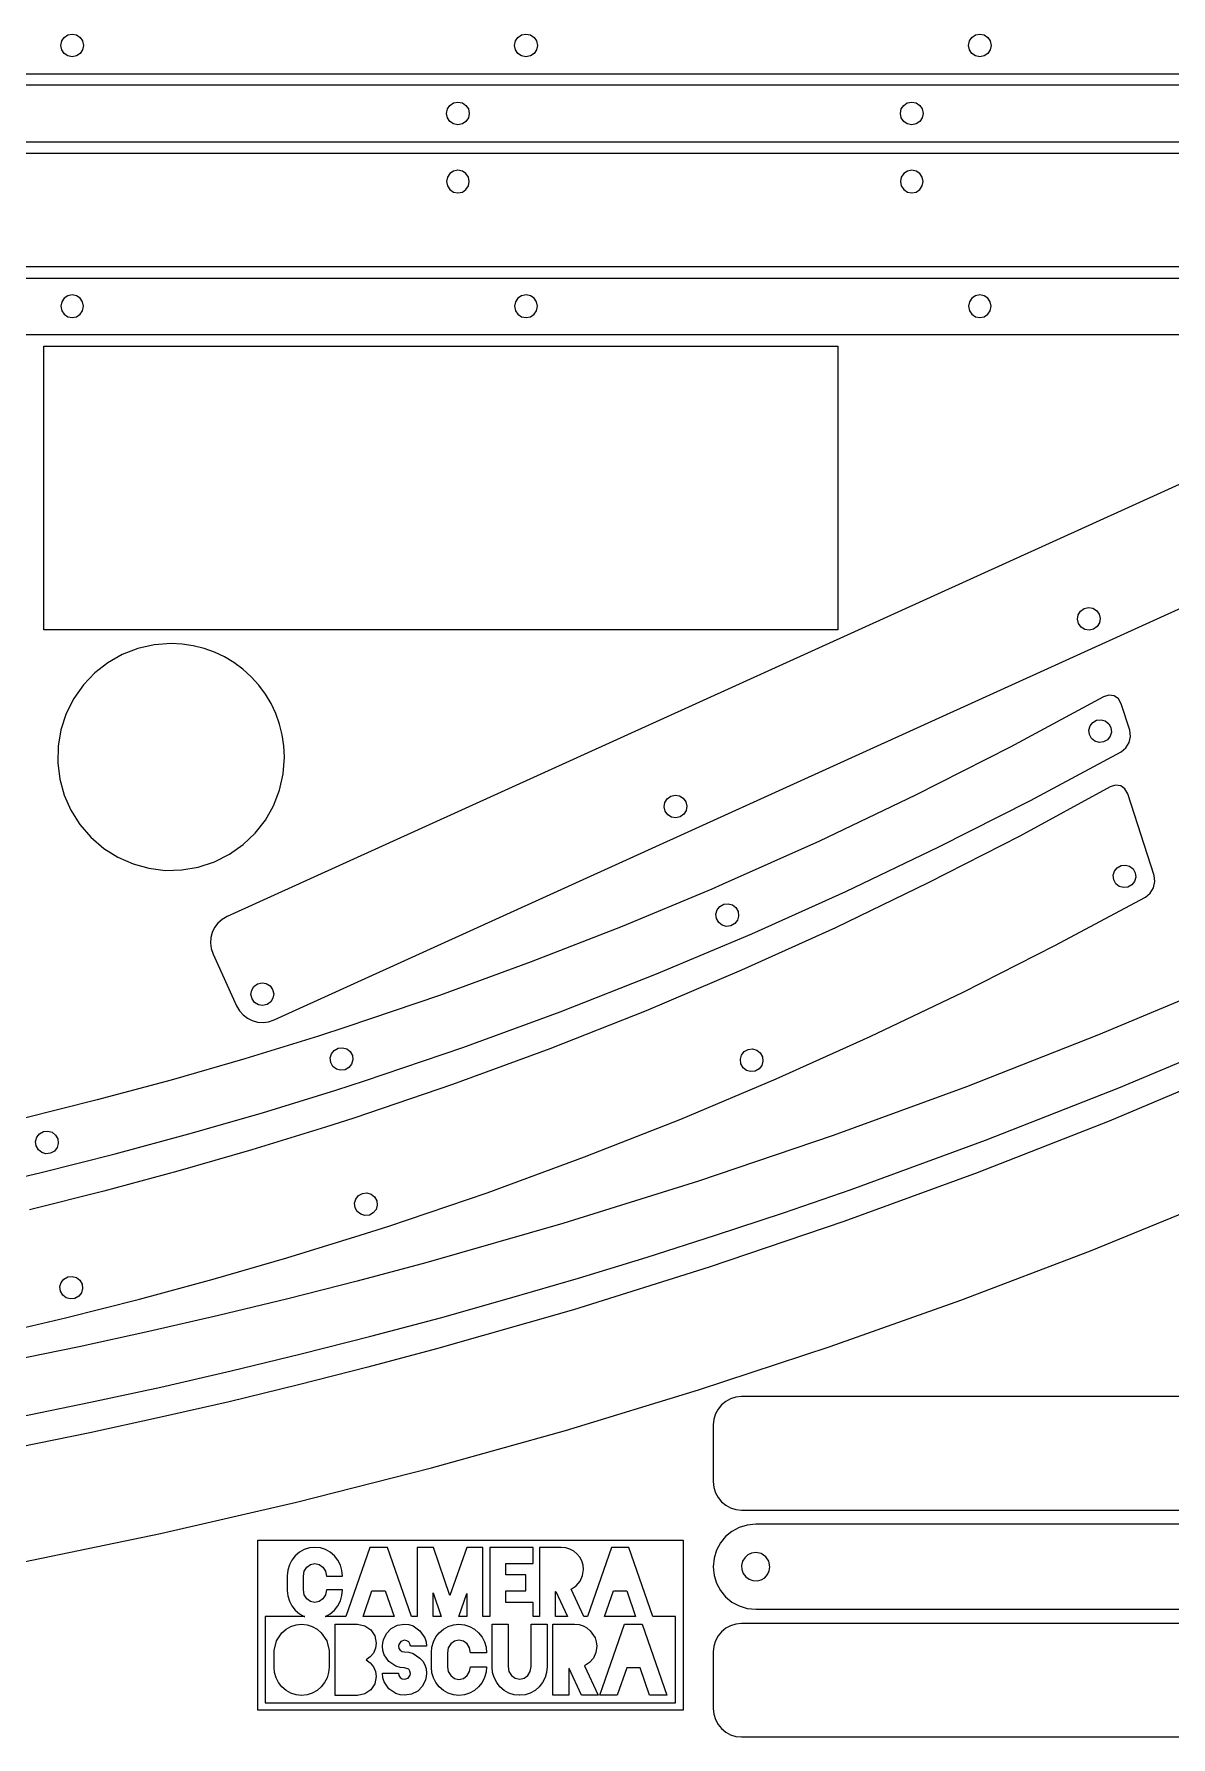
# Model space of a CAD drawing. Extents: x -146 to 800, y 150 to 800.
# Drawn here: x 344.3 to 544.7, y 156.9 to 457 of the extents above; entities that cross this region are included whole.
import ezdxf

# ---------------------------------------------------------------- set-up
doc = ezdxf.new("R2010")
doc.units = 0

msp = doc.modelspace()

# ---------------------------------------------------------------- linework, layer by layer
for p, q in [((349.212109, 455.778672), (349.640625, 456.414375)), ((349.640625, 456.414375), (350.276328, 456.842891)), ((350.276328, 456.842891), (351.055, 457)), ((351.055, 457), (351.83325, 456.842891)), ((351.83325, 456.842891), (352.469, 456.414375)), ((352.469, 456.414375), (352.89775, 455.778672)), ((429.212109, 455.778672), (429.640625, 456.414375)), ((429.640625, 456.414375), (430.276328, 456.842891)), ((430.276328, 456.842891), (431.055, 457)), ((431.055, 457), (431.833813, 456.842891)), ((431.833813, 456.842891), (432.46975, 456.414375)), ((432.46975, 456.414375), (432.898312, 455.778672)), ((509.212109, 455.778672), (509.640625, 456.414375)), ((509.640625, 456.414375), (510.276328, 456.842891)), ((510.276328, 456.842891), (511.055, 457)), ((511.055, 457), (511.83325, 456.842891)), ((511.83325, 456.842891), (512.469, 456.414375)), ((512.469, 456.414375), (512.89775, 455.778672)), ((349.055, 455), (349.212109, 455.778672)), ((349.212109, 454.22175), (349.055, 455)), ((349.640625, 453.586), (349.212109, 454.22175)), ((350.276328, 453.15725), (349.640625, 453.586)), ((352.469, 453.585625), (351.83325, 453.157109)), ((352.89775, 454.221328), (352.469, 453.585625)), ((352.89775, 455.778672), (353.055, 455)), ((353.055, 455), (352.89775, 454.221328)), ((429.055, 455), (429.212109, 455.778672)), ((429.21225, 454.22175), (429.055, 455)), ((429.641, 453.586), (429.21225, 454.22175)), ((430.27675, 453.15725), (429.641, 453.586)), ((432.469, 453.585625), (431.83325, 453.157109)), ((432.89775, 454.221328), (432.469, 453.585625)), ((433.055, 455), (432.89775, 454.221328)), ((432.898312, 455.778672), (433.055, 455)), ((509.055, 455), (509.212109, 455.778672)), ((509.212109, 454.22175), (509.055, 455)), ((509.640625, 453.586), (509.212109, 454.22175)), ((510.276328, 453.15725), (509.640625, 453.586)), ((512.469, 453.585625), (511.83325, 453.157109)), ((512.89775, 454.221328), (512.469, 453.585625)), ((512.89775, 455.778672), (513.055, 455)), ((513.055, 455), (512.89775, 454.221328)), ((351.055, 453), (350.276328, 453.15725)), ((351.83325, 453.157109), (351.055, 453)), ((431.055, 453), (430.27675, 453.15725)), ((431.83325, 453.157109), (431.055, 453)), ((511.055, 453), (510.276328, 453.15725)), ((511.83325, 453.157109), (511.055, 453)), ((579.055, 448), (-135.944, 448)), ((-128.944, 450), (591.055, 450)), ((417.213094, 443.796672), (417.6415, 444.432375)), ((417.6415, 444.432375), (418.276906, 444.860891)), ((418.276906, 444.860891), (419.055, 445.018)), ((419.055, 445.018), (419.833828, 444.860891)), ((419.833828, 444.860891), (420.469875, 444.432375)), ((420.469875, 444.432375), (420.898734, 443.796672)), ((497.212953, 443.796672), (497.641125, 444.432375)), ((497.641125, 444.432375), (498.276484, 444.860891)), ((498.276484, 444.860891), (499.055, 445.018)), ((499.055, 445.018), (499.833813, 444.860891)), ((499.833813, 444.860891), (500.46975, 444.432375)), ((500.46975, 444.432375), (500.898312, 443.796672)), ((417.056, 443.018), (417.213094, 443.796672)), ((417.213094, 442.23975), (417.056, 443.018)), ((417.6415, 441.604), (417.213094, 442.23975)), ((418.276906, 441.17525), (417.6415, 441.604)), ((420.469875, 441.604), (419.833828, 441.17525)), ((420.898734, 442.23975), (420.469875, 441.604)), ((420.898734, 443.796672), (421.056, 443.018)), ((421.056, 443.018), (420.898734, 442.23975)), ((497.056, 443.018), (497.212953, 443.796672)), ((497.213094, 442.23975), (497.056, 443.018)), ((497.6415, 441.604), (497.213094, 442.23975)), ((498.276906, 441.17525), (497.6415, 441.604)), ((500.469375, 441.604), (499.833672, 441.17525)), ((500.897891, 442.23975), (500.469375, 441.604)), ((501.055, 443.018), (500.897891, 442.23975)), ((500.898312, 443.796672), (501.055, 443.018)), ((419.055, 441.018), (418.276906, 441.17525)), ((419.833828, 441.17525), (419.055, 441.018)), ((499.055, 441.018), (498.276906, 441.17525)), ((499.833672, 441.17525), (499.055, 441.018)), ((-140.944, 438), (579.055, 438)), ((-140.943, 435.998), (579.056, 435.998)), ((417.642625, 432.412), (417.214109, 431.77625)), ((418.278328, 432.84075), (417.642625, 432.412)), ((419.057, 432.998), (418.278328, 432.84075)), ((419.83525, 432.840891), (419.057, 432.998)), ((420.471, 432.412375), (419.83525, 432.840891)), ((420.89975, 431.776672), (420.471, 432.412375)), ((497.6425, 432.412), (497.214094, 431.77625)), ((498.277906, 432.84075), (497.6425, 432.412)), ((499.056, 432.998), (498.277906, 432.84075)), ((499.834828, 432.840891), (499.056, 432.998)), ((500.470875, 432.412375), (499.834828, 432.840891)), ((500.899734, 431.776672), (500.470875, 432.412375)), ((417.214109, 431.77625), (417.057, 430.998)), ((417.057, 430.998), (417.214109, 430.219328)), ((417.214109, 430.219328), (417.642625, 429.583625)), ((417.642625, 429.583625), (418.278328, 429.155109)), ((419.83525, 429.155109), (420.471, 429.583625)), ((420.471, 429.583625), (420.89975, 430.219328)), ((421.057, 430.998), (420.89975, 431.776672)), ((420.89975, 430.219328), (421.057, 430.998)), ((497.214094, 431.77625), (497.057, 430.998)), ((497.057, 430.998), (497.214094, 430.219328)), ((497.214094, 430.219328), (497.6425, 429.583625)), ((497.6425, 429.583625), (498.277906, 429.155109)), ((499.834828, 429.155109), (500.470875, 429.583625)), ((500.470875, 429.583625), (500.899734, 430.219328)), ((501.057, 430.998), (500.899734, 431.776672)), ((500.899734, 430.219328), (501.057, 430.998)), ((418.278328, 429.155109), (419.057, 428.998)), ((419.057, 428.998), (419.83525, 429.155109)), ((498.277906, 429.155109), (499.056, 428.998)), ((499.056, 428.998), (499.834828, 429.155109)), ((579.056, 415.998), (-140.943, 415.998)), ((271.056, 413.998), (586.056, 413.998)), ((349.214109, 409.794672), (349.057, 409.016)), ((349.057, 409.016), (349.214109, 408.237328)), ((349.642625, 410.430375), (349.214109, 409.794672)), ((349.214109, 408.237328), (349.642625, 407.601625)), ((350.278328, 410.858891), (349.642625, 410.430375)), ((351.057, 411.016), (350.278328, 410.858891)), ((351.835672, 410.858328), (351.057, 411.016)), ((352.471375, 410.429625), (351.835672, 410.858328)), ((352.471, 407.602), (352.89975, 408.23775)), ((352.899891, 409.794109), (352.471375, 410.429625)), ((352.89975, 408.23775), (353.057, 409.016)), ((353.057, 409.016), (352.899891, 409.794109)), ((429.214109, 409.794672), (429.057, 409.016)), ((429.057, 409.016), (429.21425, 408.237328)), ((429.642625, 410.430375), (429.214109, 409.794672)), ((429.21425, 408.237328), (429.643, 407.601625)), ((430.278328, 410.858891), (429.642625, 410.430375)), ((431.057, 411.016), (430.278328, 410.858891)), ((431.835516, 410.858328), (431.057, 411.016)), ((432.470875, 410.429625), (431.835516, 410.858328)), ((432.4705, 407.602), (432.898906, 408.23775)), ((432.899047, 409.794109), (432.470875, 410.429625)), ((432.898906, 408.23775), (433.056, 409.016)), ((433.056, 409.016), (432.899047, 409.794109)), ((509.213687, 409.794672), (509.057, 409.016)), ((509.057, 409.016), (509.214109, 408.237328)), ((509.64225, 410.430375), (509.213687, 409.794672)), ((509.214109, 408.237328), (509.642625, 407.601625)), ((510.278188, 410.858891), (509.64225, 410.430375)), ((511.057, 411.016), (510.278188, 410.858891)), ((511.83525, 410.858328), (511.057, 411.016)), ((512.471, 410.429625), (511.83525, 410.858328)), ((512.470625, 407.602), (512.899328, 408.23775)), ((512.89975, 409.794109), (512.471, 410.429625)), ((512.899328, 408.23775), (513.057, 409.016)), ((513.057, 409.016), (512.89975, 409.794109)), ((349.642625, 407.601625), (350.278328, 407.173109)), ((350.278328, 407.173109), (351.057, 407.016)), ((351.057, 407.016), (351.83525, 407.17325)), ((351.83525, 407.17325), (352.471, 407.602)), ((429.643, 407.601625), (430.27875, 407.173109)), ((430.27875, 407.173109), (431.057, 407.016)), ((431.057, 407.016), (431.835094, 407.17325)), ((431.835094, 407.17325), (432.4705, 407.602)), ((509.642625, 407.601625), (510.278328, 407.173109)), ((510.278328, 407.173109), (511.057, 407.016)), ((511.057, 407.016), (511.835109, 407.17325)), ((511.835109, 407.17325), (512.470625, 407.602)), ((591.056, 403.998), (271.056, 403.998)), ((346.055, 401.998), (486.055, 401.998)), ((346.055, 351.998), (346.055, 401.998)), ((346.055, 401.998), (346.055, 401.998)), ((596.906, 400.659), (378.368, 301.456)), ((486.055, 401.998), (486.055, 351.998)), ((386.635, 283.245), (605.173, 382.447)), ((528.268609, 353.863875), (528.396125, 354.61975)), ((528.396125, 354.61975), (528.797578, 355.2725)), ((528.797578, 355.2725), (529.441, 355.737)), ((529.441, 355.737), (530.215031, 355.915953)), ((530.215031, 355.915953), (530.97125, 355.788625)), ((530.97125, 355.788625), (531.624344, 355.386984)), ((531.624344, 355.386984), (532.089, 354.743)), ((532.089, 354.743), (532.267375, 353.969109)), ((486.055, 351.998), (346.055, 351.998)), ((528.447, 353.09), (528.268609, 353.863875)), ((528.911641, 352.446), (528.447, 353.09)), ((529.564625, 352.04425), (528.911641, 352.446)), ((530.320547, 351.916625), (529.564625, 352.04425)), ((531.094, 352.095), (530.320547, 351.916625)), ((531.738, 352.560078), (531.094, 352.095)), ((532.13975, 353.213125), (531.738, 352.560078)), ((532.267375, 353.969109), (532.13975, 353.213125)), ((362.615656, 348.693969), (359.89509, 347.636332)), ((365.490582, 349.348059), (362.615656, 348.693969)), ((368.48, 349.572), (365.490582, 349.348059)), ((370.456973, 349.474141), (368.48, 349.572)), ((372.400406, 349.184188), (370.456973, 349.474141)), ((374.297199, 348.707578), (372.400406, 349.184188)), ((376.13425, 348.04975), (374.297199, 348.707578)), ((357.36875, 346.20175), (355.076504, 344.416824)), ((359.89509, 347.636332), (357.36875, 346.20175)), ((377.898457, 347.216141), (376.13425, 348.04975)), ((379.576719, 346.212188), (377.898457, 347.216141)), ((381.155934, 345.043328), (379.576719, 346.212188)), ((353.058219, 342.308156), (351.353762, 339.902348)), ((355.076504, 344.416824), (353.058219, 342.308156)), ((382.623, 343.715), (381.155934, 345.043328)), ((383.951328, 342.247936), (382.623, 343.715)), ((385.120188, 340.668734), (383.951328, 342.247936)), ((351.353762, 339.902348), (350.003, 337.226)), ((386.124141, 338.99051), (385.120188, 340.668734)), ((532.849, 340.183), (516.389453, 331.310109)), ((533.812547, 340.485953), (532.849, 340.183)), ((534.720875, 340.355875), (533.812547, 340.485953)), ((535.473766, 339.831859), (534.720875, 340.355875)), ((535.971, 338.953), (535.473766, 339.831859)), ((350.003, 337.226), (349.06577, 334.378494)), ((386.95775, 337.226375), (386.124141, 338.99051)), ((387.615578, 335.389443), (386.95775, 337.226375)), ((537.475, 334.28), (535.971, 338.953)), ((349.06577, 334.378494), (348.569844, 331.472078)), ((388.092188, 333.492828), (387.615578, 335.389443)), ((388.382141, 331.549643), (388.092188, 333.492828)), ((530.27375, 334.318984), (530.48675, 335.055375)), ((530.363, 333.53), (530.27375, 334.318984)), ((530.750922, 332.836781), (530.363, 333.53)), ((530.48675, 335.055375), (530.960375, 335.658078)), ((530.960375, 335.658078), (531.653, 336.046)), ((531.653, 336.046), (532.442422, 336.135234)), ((532.442422, 336.135234), (533.178875, 335.922125)), ((533.178875, 335.922125), (533.781641, 335.448203)), ((534.04575, 333.2295), (533.572063, 332.6265)), ((533.781641, 335.448203), (534.17, 334.755)), ((534.258812, 333.966), (534.04575, 333.2295)), ((534.17, 334.755), (534.258812, 333.966)), ((537.370625, 332.122625), (537.608859, 333.198547)), ((537.608859, 333.198547), (537.475, 334.28)), ((348.569844, 331.472078), (348.505871, 328.553779)), ((388.48, 329.573), (388.382141, 331.549643)), ((516.389453, 331.310109), (499.694875, 322.833125)), ((520.014664, 321.914963), (535.971, 330.479)), ((531.353625, 332.36275), (530.750922, 332.836781)), ((532.090016, 332.149344), (531.353625, 332.36275)), ((532.879, 332.238), (532.090016, 332.149344)), ((533.572063, 332.6265), (532.879, 332.238)), ((535.971, 330.479), (536.808578, 331.175141)), ((536.808578, 331.175141), (537.370625, 332.122625)), ((348.505871, 328.553779), (348.8645, 325.670625)), ((388.256059, 326.583293), (388.48, 329.573)), ((348.8645, 325.670625), (349.636379, 322.869643)), ((387.601969, 323.708219), (388.256059, 326.583293)), ((534.016, 324.296), (518.096971, 315.651211)), ((534.978078, 324.601156), (534.016, 324.296)), ((535.885125, 324.473), (534.978078, 324.601156)), ((536.637109, 323.950344), (535.885125, 324.473)), ((349.636379, 322.869643), (350.812156, 320.197859)), ((386.544332, 320.987598), (387.601969, 323.708219)), ((455.422188, 320.795891), (455.54975, 321.551875)), ((455.54975, 321.551875), (455.951437, 322.204922)), ((455.951437, 322.204922), (456.595, 322.67)), ((456.595, 322.67), (457.369031, 322.848953)), ((457.369031, 322.848953), (458.12525, 322.721625)), ((458.12525, 322.721625), (458.778344, 322.319984)), ((458.778344, 322.319984), (459.243, 321.676)), ((459.243, 321.676), (459.421797, 320.901969)), ((499.694875, 322.833125), (482.772859, 314.755328)), ((503.843125, 313.714078), (520.014664, 321.914963)), ((537.134, 323.072), (536.637109, 323.950344)), ((541.765, 308.687), (537.134, 323.072)), ((350.812156, 320.197859), (352.38248, 317.702303)), ((383.324824, 316.168996), (385.10975, 318.46125)), ((385.10975, 318.46125), (386.544332, 320.987598)), ((455.601, 320.022), (455.422188, 320.795891)), ((456.065641, 319.378578), (455.601, 320.022)), ((456.718625, 318.977125), (456.065641, 319.378578)), ((457.474547, 318.849609), (456.718625, 318.977125)), ((458.248, 319.028), (457.474547, 318.849609)), ((458.892141, 319.492656), (458.248, 319.028)), ((459.294125, 320.14575), (458.892141, 319.492656)), ((459.421797, 320.901969), (459.294125, 320.14575)), ((352.38248, 317.702303), (354.338, 315.43)), ((354.338, 315.43), (356.610303, 313.47448)), ((381.216156, 314.150656), (383.324824, 316.168996)), ((518.096971, 315.651211), (501.955766, 307.378562)), ((356.610303, 313.47448), (359.105859, 311.904156)), ((376.134, 311.095), (378.810348, 312.446051)), ((378.810348, 312.446051), (381.216156, 314.150656)), ((482.772859, 314.755328), (465.631, 307.08)), ((487.461211, 305.882686), (503.843125, 313.714078)), ((359.105859, 311.904156), (361.777643, 310.728379)), ((361.777643, 310.728379), (364.578625, 309.9565)), ((364.578625, 309.9565), (367.461779, 309.597871)), ((367.461779, 309.597871), (370.380078, 309.661844)), ((370.380078, 309.661844), (373.286494, 310.15777)), ((373.286494, 310.15777), (376.134, 311.095)), ((534.56475, 308.722984), (534.77775, 309.459375)), ((534.77775, 309.459375), (535.251375, 310.062078)), ((535.251375, 310.062078), (535.944, 310.45)), ((535.944, 310.45), (536.733422, 310.53925)), ((536.733422, 310.53925), (537.469875, 310.32625)), ((537.469875, 310.32625), (538.072641, 309.852625)), ((538.072641, 309.852625), (538.461, 309.16)), ((538.461, 309.16), (538.550234, 308.370437)), ((463.802, 306.307), (447.983297, 299.706375)), ((465.631, 307.08), (463.802, 306.307)), ((501.955766, 307.378562), (485.597459, 299.484758)), ((534.654, 307.934), (534.56475, 308.722984)), ((535.041922, 307.240797), (534.654, 307.934)), ((535.644625, 306.766875), (535.041922, 307.240797)), ((536.381016, 306.553766), (535.644625, 306.766875)), ((537.17, 306.643), (536.381016, 306.553766)), ((537.863203, 307.030937), (537.17, 306.643)), ((538.337125, 307.63375), (537.863203, 307.030937)), ((538.550234, 308.370437), (538.337125, 307.63375)), ((541.099, 305.582141), (541.661, 306.529625)), ((541.661, 306.529625), (541.899, 307.605547)), ((541.899, 307.605547), (541.765, 308.687)), ((464.76075, 302.631375), (465.234375, 303.234078)), ((465.234375, 303.234078), (465.927, 303.622)), ((465.927, 303.622), (466.716422, 303.71125)), ((466.716422, 303.71125), (467.452875, 303.49825)), ((467.452875, 303.49825), (468.055641, 303.024625)), ((470.87375, 298.427125), (487.461211, 305.882686)), ((524.30475, 296.321836), (540.261, 304.886)), ((540.261, 304.886), (541.099, 305.582141)), ((376.754578, 300.293391), (376.171209, 299.523514)), ((377.490127, 300.946291), (376.754578, 300.293391)), ((378.368, 301.456), (377.490127, 300.946291)), ((464.54775, 301.894984), (464.76075, 302.631375)), ((464.637, 301.106), (464.54775, 301.894984)), ((465.024922, 300.412797), (464.637, 301.106)), ((465.627625, 299.938875), (465.024922, 300.412797)), ((467.846203, 300.202938), (467.153, 299.815)), ((468.320125, 300.80575), (467.846203, 300.202938)), ((468.055641, 303.024625), (468.444, 302.332)), ((468.533234, 301.542438), (468.320125, 300.80575)), ((468.444, 302.332), (468.533234, 301.542438)), ((375.500432, 297.737689), (375.432734, 296.774172)), ((375.749875, 298.662875), (375.500432, 297.737689)), ((376.171209, 299.523514), (375.749875, 298.662875)), ((447.983297, 299.706375), (431.993125, 293.4485)), ((454.08557, 291.353736), (470.87375, 298.427125)), ((466.364016, 299.725766), (465.627625, 299.938875)), ((467.153, 299.815), (466.364016, 299.725766)), ((485.597459, 299.484758), (469.027125, 291.9765)), ((375.432734, 296.774172), (375.556639, 295.798537)), ((375.556639, 295.798537), (375.882, 294.837)), ((375.882, 294.837), (380.015, 285.731)), ((508.133438, 288.120625), (524.30475, 296.321836)), ((431.993125, 293.4485), (415.832141, 287.545375)), ((437.1015, 284.668859), (454.08557, 291.353736)), ((469.027125, 291.9765), (452.249838, 284.860492)), ((382.576188, 287.728875), (382.70375, 288.48475)), ((382.70375, 288.48475), (383.105438, 289.1375)), ((383.105438, 289.1375), (383.749, 289.602)), ((383.749, 289.602), (384.523031, 289.780953)), ((384.523031, 289.780953), (385.27925, 289.653625)), ((385.27925, 289.653625), (385.932344, 289.251984)), ((385.932344, 289.251984), (386.397, 288.608)), ((386.397, 288.608), (386.575797, 287.834109)), ((554.980859, 290.259125), (531.957923, 280.5786)), ((380.015, 285.731), (380.524752, 284.853127)), ((382.755, 286.955), (382.576188, 287.728875)), ((383.220063, 286.311), (382.755, 286.955)), ((383.873, 285.90925), (383.220063, 286.311)), ((384.628687, 285.781625), (383.873, 285.90925)), ((385.402, 285.96), (384.628687, 285.781625)), ((386.046141, 286.425078), (385.402, 285.96)), ((386.448125, 287.078125), (386.046141, 286.425078)), ((386.575797, 287.834109), (386.448125, 287.078125)), ((415.832141, 287.545375), (399.501, 282.009)), ((491.751844, 280.288789), (508.133438, 288.120625)), ((380.524752, 284.853127), (381.177766, 284.117578)), ((381.177766, 284.117578), (381.947803, 283.534209)), ((381.947803, 283.534209), (382.808625, 283.112875)), ((382.808625, 283.112875), (383.733994, 282.863432)), ((383.733994, 282.863432), (384.697672, 282.795734)), ((384.697672, 282.795734), (385.67342, 282.919639)), ((385.67342, 282.919639), (386.635, 283.245)), ((419.926367, 278.378834), (437.1015, 284.668859)), ((452.249838, 284.860492), (435.270672, 278.143438)), ((394.464, 280.388), (381.517446, 276.396283)), ((399.501, 282.009), (394.464, 280.388)), ((475.16475, 272.83275), (491.751844, 280.288789)), ((531.957923, 280.5786), (508.694791, 271.440828)), ((535.536297, 271.248896), (558.763453, 281.010281)), ((381.517446, 276.396283), (368.524292, 272.642264)), ((396.551328, 276.523422), (396.764625, 277.259875)), ((396.64, 275.734), (396.551328, 276.523422)), ((396.764625, 277.259875), (397.238359, 277.862641)), ((397.238359, 277.862641), (397.931, 278.251)), ((397.931, 278.251), (398.72, 278.339672)), ((398.72, 278.339672), (399.4565, 278.126375)), ((399.4565, 278.126375), (400.0595, 277.652641)), ((400.0595, 277.652641), (400.448, 276.96)), ((400.536812, 276.171), (400.32375, 275.4345)), ((400.448, 276.96), (400.536812, 276.171)), ((402.565, 272.49), (419.926367, 278.378834)), ((435.270672, 278.143438), (418.094701, 271.832039)), ((468.838766, 276.299422), (469.051875, 277.035875)), ((468.928, 275.51), (468.838766, 276.299422)), ((469.051875, 277.035875), (469.525797, 277.638641)), ((469.525797, 277.638641), (470.219, 278.027)), ((470.219, 278.027), (471.007984, 278.115672)), ((471.007984, 278.115672), (471.744375, 277.902375)), ((471.744375, 277.902375), (472.347078, 277.428641)), ((472.347078, 277.428641), (472.735, 276.736)), ((472.735, 276.736), (472.824234, 275.947)), ((397.0285, 275.041359), (396.64, 275.734)), ((397.6315, 274.567625), (397.0285, 275.041359)), ((398.368, 274.354328), (397.6315, 274.567625)), ((399.157, 274.443), (398.368, 274.354328)), ((399.850062, 274.8315), (399.157, 274.443)), ((400.32375, 275.4345), (399.850062, 274.8315)), ((469.315922, 274.817219), (468.928, 275.51)), ((469.918625, 274.34325), (469.315922, 274.817219)), ((470.655016, 274.129906), (469.918625, 274.34325)), ((471.444, 274.219), (470.655016, 274.129906)), ((472.137203, 274.6075), (471.444, 274.219)), ((472.611125, 275.2105), (472.137203, 274.6075)), ((472.824234, 275.947), (472.611125, 275.2105)), ((556.859, 275.084125), (533.836124, 265.4036)), ((368.524292, 272.642264), (355.487641, 269.125676)), ((384.603837, 266.881519), (397.528, 270.869)), ((397.528, 270.869), (402.565, 272.49)), ((418.094701, 271.832039), (400.727, 265.933)), ((458.376938, 265.75893), (475.16475, 272.83275)), ((508.694791, 271.440828), (485.200698, 262.851049)), ((512.066951, 262.03441), (535.536297, 271.248896)), ((355.487641, 269.125676), (342.410598, 265.846252)), ((371.633731, 263.127664), (384.603837, 266.881519)), ((395.69, 264.311), (382.720922, 260.314881)), ((400.727, 265.933), (395.69, 264.311)), ((441.393188, 259.07375), (458.376938, 265.75893)), ((533.836124, 265.4036), (510.573055, 256.265828)), ((344.613328, 261.816984), (344.826625, 262.553375)), ((344.702, 261.028), (344.613328, 261.816984)), ((344.826625, 262.553375), (345.300359, 263.156078)), ((345.300359, 263.156078), (345.993, 263.544)), ((345.993, 263.544), (346.782563, 263.63325)), ((346.782563, 263.63325), (347.51925, 263.42025)), ((347.51925, 263.42025), (348.122062, 262.946625)), ((348.122062, 262.946625), (348.51, 262.254)), ((348.599094, 261.464438), (348.38575, 260.72775)), ((348.51, 262.254), (348.599094, 261.464438)), ((358.620695, 259.607186), (371.633731, 263.127664)), ((485.200698, 262.851049), (461.484875, 254.8145)), ((488.364774, 253.372165), (512.066951, 262.03441)), ((345.0905, 260.335359), (344.702, 261.028)), ((345.6935, 259.861625), (345.0905, 260.335359)), ((345.567739, 256.31984), (358.620695, 259.607186)), ((346.43, 259.648328), (345.6935, 259.861625)), ((347.219, 259.737), (346.43, 259.648328)), ((347.911781, 260.124937), (347.219, 259.737)), ((348.38575, 260.72775), (347.911781, 260.124937)), ((382.720922, 260.314881), (369.704511, 256.560405)), ((424.218281, 252.783633), (441.393188, 259.07375)), ((332.477878, 253.265379), (345.567739, 256.31984)), ((369.704511, 256.560405), (356.643971, 253.047298)), ((510.573055, 256.265828), (487.079021, 247.676049)), ((356.643971, 253.047298), (343.542508, 249.775287)), ((401.05575, 251.664375), (401.529375, 252.267078)), ((401.529375, 252.267078), (402.222, 252.655)), ((402.222, 252.655), (403.011422, 252.744234)), ((403.011422, 252.744234), (403.747875, 252.531125)), ((403.747875, 252.531125), (404.350641, 252.057203)), ((406.857, 246.895), (424.218281, 252.783633)), ((461.484875, 254.8145), (437.556556, 247.33642)), ((476.429299, 249.249801), (488.364774, 253.372165)), ((400.84275, 250.927984), (401.05575, 251.664375)), ((400.932, 250.139), (400.84275, 250.927984)), ((401.319922, 249.445781), (400.932, 250.139)), ((401.922625, 248.97175), (401.319922, 249.445781)), ((404.141063, 249.2355), (403.448, 248.847)), ((404.61475, 249.8385), (404.141063, 249.2355)), ((404.350641, 252.057203), (404.739, 251.364)), ((404.827812, 250.575), (404.61475, 249.8385)), ((404.739, 251.364), (404.827812, 250.575)), ((464.439125, 245.2675), (476.429299, 249.249801)), ((530.537668, 242.544379), (553.135, 251.7445)), ((401.819, 245.273), (406.857, 246.895)), ((402.659016, 248.758344), (401.922625, 248.97175)), ((403.448, 248.847), (402.659016, 248.758344)), ((437.556556, 247.33642), (413.424975, 240.422047)), ((487.079021, 247.676049), (463.36325, 239.6395)), ((388.894292, 241.285521), (401.819, 245.273)), ((452.395423, 241.42593), (464.439125, 245.2675)), ((375.923673, 237.531848), (388.894292, 241.285521)), ((413.424975, 240.422047), (401.285845, 237.177887)), ((440.299363, 237.725757), (452.395423, 241.42593)), ((507.719344, 233.854281), (530.537668, 242.544379)), ((349.117625, 236.9575), (349.591359, 237.5605)), ((349.591359, 237.5605), (350.284, 237.949)), ((350.284, 237.949), (351.073562, 238.037813)), ((351.073562, 238.037813), (351.81025, 237.82475)), ((351.81025, 237.82475), (352.413063, 237.351063)), ((352.413063, 237.351063), (352.801, 236.658)), ((362.910155, 234.011725), (375.923673, 237.531848)), ((401.285845, 237.177887), (389.099363, 234.076619)), ((428.152113, 234.167651), (440.299363, 237.725757)), ((463.36325, 239.6395), (439.434972, 232.16142)), ((348.904328, 236.221), (349.117625, 236.9575)), ((348.993, 235.432), (348.904328, 236.221)), ((349.3815, 234.739359), (348.993, 235.432)), ((349.9845, 234.265625), (349.3815, 234.739359)), ((350.721, 234.052328), (349.9845, 234.265625)), ((351.51, 234.141), (350.721, 234.052328)), ((352.203203, 234.5295), (351.51, 234.141)), ((352.677125, 235.1325), (352.203203, 234.5295)), ((352.890234, 235.869), (352.677125, 235.1325)), ((352.801, 236.658), (352.890234, 235.869)), ((415.954846, 230.752277), (428.152113, 234.167651)), ((349.856747, 230.724895), (362.910155, 234.011725)), ((376.86668, 231.118897), (364.588953, 228.305375)), ((389.099363, 234.076619), (376.86668, 231.118897)), ((439.434972, 232.16142), (415.303414, 225.247047)), ((484.688348, 225.678918), (507.719344, 233.854281)), ((336.766459, 227.671098), (349.856747, 230.724895)), ((364.588953, 228.305375), (352.267335, 225.636709)), ((403.708729, 227.480305), (415.954846, 230.752277)), ((352.267335, 225.636709), (339.902979, 223.113553)), ((391.414933, 224.352401), (403.708729, 227.480305)), ((415.303414, 225.247047), (403.164289, 222.002887)), ((461.453, 218.023), (484.688348, 225.678918)), ((379.074629, 221.369233), (391.414933, 224.352401)), ((366.688984, 218.531469), (379.074629, 221.369233)), ((403.164289, 222.002887), (390.977806, 218.901619)), ((354.259171, 215.839776), (366.688984, 218.531469)), ((390.977806, 218.901619), (378.745116, 215.943897)), ((438.022004, 210.891246), (461.453, 218.023)), ((467.107, 216.460281), (466.257367, 216.00034)), ((468.04682, 216.75077), (467.107, 216.460281)), ((469.057, 216.852), (468.04682, 216.75077)), ((559.056, 216.852), (469.057, 216.852)), ((341.786358, 213.294822), (354.259171, 215.839776)), ((366.467375, 213.130375), (354.145735, 210.461709)), ((378.745116, 215.943897), (366.467375, 213.130375)), ((464.447875, 213.801844), (464.157273, 212.862137)), ((464.907977, 214.651316), (464.447875, 213.801844)), ((465.51775, 215.39075), (464.907977, 214.651316)), ((466.257367, 216.00034), (465.51775, 215.39075)), ((354.145735, 210.461709), (341.781351, 207.938553)), ((414.403344, 204.288406), (438.022004, 210.891246)), ((464.157273, 212.862137), (464.056, 211.852)), ((464.056, 211.852), (464.056, 201.852)), ((390.605387, 198.219238), (414.403344, 204.288406)), ((464.056, 201.852), (464.157273, 200.841863)), ((366.6365, 192.6885), (390.605387, 198.219238)), ((464.157273, 200.841863), (464.447875, 199.902156)), ((464.447875, 199.902156), (464.907977, 199.052684)), ((464.907977, 199.052684), (465.51775, 198.31325)), ((465.51775, 198.31325), (466.257367, 197.70366)), ((466.257367, 197.70366), (467.107, 197.243719)), ((467.107, 197.243719), (468.04682, 196.95323)), ((468.04682, 196.95323), (469.057, 196.852)), ((469.057, 196.852), (559.056, 196.852)), ((342.505051, 187.700949), (366.6365, 192.6885)), ((466.248375, 192.160125), (465.333807, 191.050975)), ((467.357709, 193.07451), (466.248375, 192.160125)), ((468.632078, 193.764422), (467.357709, 193.07451)), ((470.041752, 194.200154), (468.632078, 193.764422)), ((471.557, 194.352), (470.041752, 194.200154)), ((564.746, 194.352), (471.557, 194.352)), ((383.765, 191.561), (458.765, 191.561)), ((383.765, 161.561), (383.765, 191.561)), ((383.765, 191.561), (383.765, 191.561)), ((391.125625, 189.4055), (390.376, 188.765)), ((391.96, 189.878), (391.125625, 189.4055)), ((392.865375, 190.16825), (391.96, 189.878)), ((393.83, 190.265), (392.865375, 190.16825)), ((393.847, 190.265), (393.83, 190.265)), ((394.812125, 190.16825), (393.847, 190.265)), ((395.718, 189.878), (394.812125, 190.16825)), ((396.56025, 189.4055), (395.718, 189.878)), ((397.302, 188.765), (396.56025, 189.4055)), ((403.52, 190.265), (399.288, 178.059)), ((406.621, 190.265), (403.52, 190.265)), ((410.852, 178.059), (406.621, 190.265)), ((414.726, 190.265), (411.844, 190.265)), ((411.844, 190.265), (411.844, 178.059)), ((417.658, 181.804), (414.726, 190.265)), ((420.607, 190.265), (417.658, 181.804)), ((423.438, 190.265), (420.607, 190.265)), ((423.438, 178.059), (423.438, 190.265)), ((432.336, 190.265), (424.651, 190.265)), ((424.651, 190.265), (424.651, 178.059)), ((432.336, 187.434), (432.336, 190.265)), ((437.256, 190.265), (433.448, 190.265)), ((433.448, 190.265), (433.448, 178.059)), ((437.273, 190.265), (437.256, 190.265)), ((438.0565, 190.18925), (437.273, 190.265)), ((438.789, 189.962), (438.0565, 190.18925)), ((439.4635, 189.59975), (438.789, 189.962)), ((440.036, 189.119), (439.4635, 189.59975)), ((440.51675, 188.5505), (440.036, 189.119)), ((446.103, 190.265), (441.871, 178.059)), ((449.204, 190.265), (446.103, 190.265)), ((453.435, 178.059), (449.204, 190.265)), ((458.765, 191.561), (458.765, 161.561)), ((464.643734, 189.776766), (464.207889, 188.367205)), ((465.333807, 191.050975), (464.643734, 189.776766)), ((470.823969, 189.243094), (470.168, 188.93125)), ((471.557, 189.353), (470.823969, 189.243094)), ((472.513625, 189.162375), (471.557, 189.353)), ((473.324, 188.62), (472.513625, 189.162375)), ((389.078125, 186.241125), (388.977, 185.259)), ((389.348, 187.164), (389.078125, 186.241125)), ((389.78175, 188.011), (389.348, 187.164)), ((390.376, 188.765), (389.78175, 188.011)), ((391.96, 186.068), (392.398, 186.776)), ((392.398, 186.776), (393.055, 187.248)), ((393.055, 187.248), (393.847, 187.434)), ((393.847, 187.434), (394.622, 187.248)), ((394.622, 187.248), (395.263, 186.776)), ((395.263, 186.776), (395.701, 186.068)), ((397.908375, 187.994), (397.302, 188.765)), ((398.346, 187.13), (397.908375, 187.994)), ((398.6115, 186.194625), (398.346, 187.13)), ((398.7, 185.209), (398.6115, 186.194625)), ((427.482, 185.411), (427.482, 187.434)), ((427.482, 187.434), (432.336, 187.434)), ((440.879, 187.889), (440.51675, 188.5505)), ((441.10675, 187.155625), (440.879, 187.889)), ((441.03525, 185.280625), (441.183, 186.372)), ((441.183, 186.372), (441.10675, 187.155625)), ((464.207889, 188.367205), (464.056, 186.852)), ((464.056, 186.852), (464.207889, 185.337125)), ((469.247, 187.809), (469.067875, 187.089891)), ((469.067875, 187.089891), (469.10475, 186.364875)), ((469.10475, 186.364875), (469.34825, 185.680922)), ((469.629031, 188.444281), (469.247, 187.809)), ((470.168, 188.93125), (469.629031, 188.444281)), ((473.866375, 187.80925), (473.324, 188.62)), ((473.635625, 185.463625), (473.947234, 186.119547)), ((474.057, 186.853), (473.866375, 187.80925)), ((473.947234, 186.119547), (474.057, 186.853)), ((388.977, 185.259), (388.977, 182.663)), ((391.808, 185.209), (391.96, 186.068)), ((391.808, 182.765), (391.808, 185.209)), ((395.701, 186.068), (395.869, 185.209)), ((395.869, 185.209), (398.7, 185.209)), ((431.055, 185.411), (427.482, 185.411)), ((431.055, 182.579), (431.055, 185.411)), ((439.042, 182.899), (439.91, 183.4935)), ((439.91, 183.4935), (440.592, 184.298)), ((440.592, 184.298), (441.03525, 185.280625)), ((464.207889, 185.337125), (464.643734, 183.927813)), ((464.643734, 183.927813), (465.333807, 182.653781)), ((469.34825, 185.680922), (469.789, 185.085)), ((469.789, 185.085), (470.384922, 184.64425)), ((470.384922, 184.64425), (471.068875, 184.40075)), ((471.068875, 184.40075), (471.793891, 184.363875)), ((471.793891, 184.363875), (472.513, 184.543)), ((472.513, 184.543), (473.148703, 184.924891)), ((473.148703, 184.924891), (473.635625, 185.463625)), ((388.977, 182.663), (389.0785, 181.706875)), ((389.0785, 181.706875), (389.348, 180.792)), ((389.348, 180.792), (389.79, 179.958)), ((391.96, 181.905), (391.808, 182.765)), ((392.398, 181.197), (391.96, 181.905)), ((393.055, 180.708), (392.398, 181.197)), ((393.847, 180.54), (393.055, 180.708)), ((394.622, 180.708), (393.847, 180.54)), ((395.263, 181.197), (394.622, 180.708)), ((395.701, 181.905), (395.263, 181.197)), ((395.869, 182.765), (395.701, 181.905)), ((398.7, 182.765), (395.869, 182.765)), ((397.908375, 179.979), (398.346, 180.843)), ((398.346, 180.843), (398.6115, 181.7785)), ((398.6115, 181.7785), (398.7, 182.765)), ((402.338, 178.059), (403.907, 182.579)), ((403.907, 182.579), (406.233, 182.579)), ((403.907, 182.579), (403.907, 182.579)), ((406.233, 182.579), (407.802, 178.059)), ((414.675, 182.242), (416.127, 178.059)), ((414.675, 178.059), (414.675, 182.242)), ((414.675, 182.242), (414.675, 182.242)), ((419.19, 178.059), (420.607, 182.107)), ((420.607, 182.107), (420.607, 178.059)), ((420.607, 182.107), (420.607, 182.107)), ((427.482, 180.556), (427.482, 182.579)), ((427.482, 182.579), (431.055, 182.579)), ((432.336, 180.556), (427.482, 180.556)), ((432.336, 178.059), (432.336, 180.556)), ((436.279, 182.478), (436.313, 182.478)), ((436.279, 178.059), (436.279, 182.478)), ((436.279, 182.478), (436.279, 182.478)), ((436.313, 182.478), (438.349, 178.059)), ((441.265, 178.059), (439.042, 182.899)), ((444.921, 178.059), (446.49, 182.579)), ((446.49, 182.579), (448.816, 182.579)), ((446.49, 182.579), (446.49, 182.579)), ((448.816, 182.579), (450.385, 178.059)), ((465.333807, 182.653781), (466.248375, 181.54475)), ((466.248375, 181.54475), (467.357709, 180.630438)), ((467.357709, 180.630438), (468.632078, 179.940563)), ((392.049, 178.059), (385.095, 178.059)), ((385.095, 178.059), (385.095, 162.856)), ((389.79, 179.958), (390.376, 179.208)), ((390.376, 179.208), (391.125625, 178.567625)), ((391.125625, 178.567625), (391.96, 178.096)), ((391.96, 178.096), (392.049, 178.059)), ((395.629, 178.059), (395.718, 178.096)), ((399.288, 178.059), (395.629, 178.059)), ((395.718, 178.096), (396.56025, 178.567625)), ((396.56025, 178.567625), (397.302, 179.208)), ((397.302, 179.208), (397.908375, 179.979)), ((407.802, 178.059), (402.338, 178.059)), ((411.844, 178.059), (410.852, 178.059)), ((416.127, 178.059), (414.675, 178.059)), ((420.607, 178.059), (419.19, 178.059)), ((424.651, 178.059), (423.438, 178.059)), ((433.448, 178.059), (432.336, 178.059)), ((438.349, 178.059), (436.279, 178.059)), ((441.871, 178.059), (441.265, 178.059)), ((450.385, 178.059), (444.921, 178.059)), ((457.433, 178.059), (453.435, 178.059)), ((457.433, 162.856), (457.433, 178.059)), ((468.632078, 179.940563), (470.041752, 179.504844)), ((470.041752, 179.504844), (471.557, 179.353)), ((471.557, 179.353), (564.746, 179.353)), ((387.073, 173.795), (388.033, 175.228)), ((388.033, 175.228), (388.783, 175.868375)), ((388.783, 175.868375), (389.617, 176.34)), ((389.617, 176.34), (390.522875, 176.631125)), ((390.522875, 176.631125), (391.488, 176.728)), ((391.488, 176.728), (391.505, 176.728)), ((391.505, 176.728), (392.469625, 176.631125)), ((392.469625, 176.631125), (393.375, 176.34)), ((393.375, 176.34), (394.218, 175.868375)), ((394.218, 175.868375), (394.959, 175.228)), ((394.959, 175.228), (395.92, 173.795)), ((397.42, 176.711), (401.262, 176.711)), ((397.42, 164.17), (397.42, 176.711)), ((401.262, 176.711), (401.346, 176.711)), ((401.346, 176.711), (402.644, 176.441)), ((402.644, 176.441), (403.688, 175.733)), ((403.688, 175.733), (404.396, 174.688)), ((404.396, 174.688), (404.666, 173.39)), ((405.93, 173.997), (406.469, 175.093)), ((406.469, 175.093), (407.311, 175.952)), ((407.311, 175.952), (408.39, 176.525)), ((408.39, 176.525), (409.637, 176.728)), ((409.637, 176.728), (410.41625, 176.652125)), ((410.41625, 176.652125), (411.137, 176.424)), ((411.137, 176.424), (412.367, 175.582)), ((412.367, 175.582), (413.209, 174.351)), ((413.209, 174.351), (413.43675, 173.622)), ((414.743, 173.626), (415.17675, 174.4735)), ((415.17675, 174.4735), (415.771, 175.228)), ((415.771, 175.228), (416.520625, 175.868375)), ((416.520625, 175.868375), (417.355, 176.34)), ((417.355, 176.34), (418.260375, 176.631125)), ((418.260375, 176.631125), (419.225, 176.728)), ((419.225, 176.728), (419.242, 176.728)), ((419.242, 176.728), (420.20675, 176.631125)), ((420.20675, 176.631125), (421.113, 176.34)), ((421.113, 176.34), (421.955125, 175.868375)), ((421.955125, 175.868375), (422.696, 175.228)), ((422.696, 175.228), (423.302875, 174.456625)), ((423.302875, 174.456625), (423.741, 173.593)), ((425.073, 176.745), (427.904, 176.745)), ((425.073, 169.193), (425.073, 176.745)), ((427.904, 176.745), (427.904, 169.244)), ((431.965, 169.244), (431.965, 176.745)), ((431.965, 176.745), (434.796, 176.745)), ((434.796, 176.745), (434.796, 169.193)), ((435.79, 176.728), (439.598, 176.728)), ((435.79, 164.187), (435.79, 176.728)), ((439.598, 176.728), (439.615, 176.728)), ((439.615, 176.728), (440.398625, 176.652125)), ((440.398625, 176.652125), (441.132, 176.424)), ((441.132, 176.424), (441.806125, 176.061875)), ((441.806125, 176.061875), (442.379, 175.582)), ((442.379, 175.582), (443.221, 174.351)), ((443.221, 174.351), (443.449125, 173.618)), ((444.098, 164.187), (448.445, 176.728)), ((448.445, 176.728), (451.546, 176.728)), ((448.445, 176.728), (448.445, 176.728)), ((451.546, 176.728), (455.894, 164.187)), ((464.907977, 174.652316), (464.447875, 173.802844)), ((465.51775, 175.39175), (464.907977, 174.652316)), ((466.257367, 176.00134), (465.51775, 175.39175)), ((467.107, 176.461281), (466.257367, 176.00134)), ((468.04682, 176.75177), (467.107, 176.461281)), ((469.057, 176.853), (468.04682, 176.75177)), ((559.056, 176.853), (469.057, 176.853)), ((386.635, 172.109), (387.073, 173.795)), ((386.635, 169.176), (386.635, 172.109)), ((395.92, 173.795), (396.358, 172.109)), ((396.358, 172.109), (396.358, 171.738)), ((396.358, 171.738), (396.358, 170.188)), ((404.177, 171.637), (403.60825, 170.950125)), ((404.54375, 172.471875), (404.177, 171.637)), ((404.666, 173.39), (404.54375, 172.471875)), ((405.761, 172.851), (405.794, 173.424)), ((405.83675, 172.07175), (405.761, 172.851)), ((405.794, 173.424), (405.93, 173.997)), ((406.064, 171.351), (405.83675, 172.07175)), ((406.89, 170.137), (406.064, 171.351)), ((408.642, 173.154), (408.592, 172.851)), ((408.592, 172.851), (408.66775, 172.455)), ((409.013, 173.677), (408.642, 173.154)), ((408.66775, 172.455), (408.895, 172.143)), ((408.895, 172.143), (409.23225, 171.9405)), ((409.637, 173.896), (409.013, 173.677)), ((409.23225, 171.9405), (409.637, 171.873)), ((410.04125, 173.82025), (409.637, 173.896)), ((409.637, 171.873), (410.41625, 171.79725)), ((410.378, 173.593), (410.04125, 173.82025)), ((410.606125, 173.255375), (410.378, 173.593)), ((410.41625, 171.79725), (411.137, 171.57)), ((410.682, 172.851), (410.606125, 173.255375)), ((413.513, 172.851), (410.682, 172.851)), ((411.137, 171.57), (412.367, 170.761)), ((413.43675, 173.622), (413.513, 172.851)), ((414.372, 171.722), (414.4735, 172.703625)), ((414.372, 169.126), (414.372, 171.722)), ((414.4735, 172.703625), (414.743, 173.626)), ((417.355, 172.531), (417.203, 171.671)), ((417.203, 171.671), (417.203, 169.227)), ((417.793, 173.239), (417.355, 172.531)), ((418.45, 173.711), (417.793, 173.239)), ((419.242, 173.896), (418.45, 173.711)), ((420.017, 173.711), (419.242, 173.896)), ((420.657, 173.239), (420.017, 173.711)), ((421.095, 172.531), (420.657, 173.239)), ((421.264, 171.671), (421.095, 172.531)), ((424.095, 171.671), (421.264, 171.671)), ((423.741, 173.593), (424.0065, 172.657125)), ((424.0065, 172.657125), (424.095, 171.671)), ((443.377375, 171.74275), (442.935, 170.761)), ((443.525, 172.834), (443.377375, 171.74275)), ((443.449125, 173.618), (443.525, 172.834)), ((464.157273, 172.863137), (464.056, 171.853)), ((464.056, 171.853), (464.056, 161.853)), ((464.447875, 173.802844), (464.157273, 172.863137)), ((386.736, 168.194375), (386.635, 169.176)), ((387.005, 167.272), (386.736, 168.194375)), ((396.2565, 168.207), (395.987, 167.289)), ((396.358, 169.176), (396.2565, 168.207)), ((396.358, 170.188), (396.358, 169.176)), ((403.60825, 170.950125), (402.879, 170.441)), ((402.879, 170.441), (403.60825, 169.926625)), ((403.60825, 169.926625), (404.177, 169.227)), ((404.177, 169.227), (404.54375, 168.4055)), ((404.54375, 168.4055), (404.666, 167.491)), ((408.12, 169.328), (406.89, 170.137)), ((408.853, 169.113375), (408.12, 169.328)), ((409.637, 169.042), (408.853, 169.113375)), ((410.378, 168.772), (409.637, 169.042)), ((410.606125, 168.46), (410.378, 168.772)), ((410.682, 168.064), (410.606125, 168.46)), ((412.367, 170.761), (412.846875, 170.209)), ((412.846875, 170.209), (413.209, 169.564)), ((413.209, 169.564), (413.43675, 168.847625)), ((413.43675, 168.847625), (413.513, 168.081)), ((414.473125, 168.1695), (414.372, 169.126)), ((414.743, 167.255), (414.473125, 168.1695)), ((417.203, 169.227), (417.355, 168.367)), ((417.355, 168.367), (417.793, 167.659)), ((420.657, 167.659), (421.095, 168.367)), ((421.095, 168.367), (421.264, 169.227)), ((421.264, 169.227), (424.095, 169.227)), ((424.0065, 168.240875), (423.741, 167.305)), ((424.095, 169.227), (424.0065, 168.240875)), ((425.174, 168.223875), (425.073, 169.193)), ((425.443, 167.305), (425.174, 168.223875)), ((427.904, 169.244), (428.055, 168.384)), ((428.055, 168.384), (428.493, 167.676)), ((431.358, 167.676), (431.796, 168.384)), ((431.796, 168.384), (431.965, 169.244)), ((434.6945, 168.223875), (434.425, 167.305)), ((434.796, 169.193), (434.6945, 168.223875)), ((438.655, 168.94), (438.621, 168.94)), ((438.621, 168.94), (438.621, 164.187)), ((440.845, 164.187), (438.655, 168.94)), ((442.2525, 169.956125), (441.384, 169.362)), ((441.384, 169.362), (443.761, 164.187)), ((442.935, 170.761), (442.2525, 169.956125)), ((448.833, 169.042), (447.148, 164.187)), ((451.158, 169.042), (448.833, 169.042)), ((452.844, 164.187), (451.158, 169.042)), ((387.44775, 166.4245), (387.005, 167.272)), ((388.033, 165.67), (387.44775, 166.4245)), ((388.783, 165.029625), (388.033, 165.67)), ((394.959, 165.687), (394.218, 165.034)), ((395.55325, 166.4415), (394.959, 165.687)), ((395.987, 167.289), (395.55325, 166.4415)), ((403.688, 165.131), (402.644, 164.423)), ((404.396, 166.193), (403.688, 165.131)), ((404.666, 167.491), (404.396, 166.193)), ((405.83675, 167.297), (405.761, 168.081)), ((405.761, 168.081), (408.592, 168.081)), ((406.064, 166.564), (405.83675, 167.297)), ((406.89, 165.316), (406.064, 166.564)), ((408.12, 164.491), (406.89, 165.316)), ((408.592, 168.081), (408.66775, 167.67225)), ((408.66775, 167.67225), (408.895, 167.322)), ((408.895, 167.322), (409.23225, 167.09475)), ((409.23225, 167.09475), (409.637, 167.019)), ((409.637, 167.019), (410.26, 167.221)), ((410.26, 167.221), (410.631, 167.76)), ((410.631, 167.76), (410.682, 168.064)), ((412.805, 165.822), (411.962, 164.946)), ((413.344, 166.918), (412.805, 165.822)), ((413.462, 167.491), (413.344, 166.918)), ((413.513, 168.081), (413.462, 167.491)), ((415.185, 166.4205), (414.743, 167.255)), ((415.771, 165.67), (415.185, 166.4205)), ((416.520625, 165.029625), (415.771, 165.67)), ((417.793, 167.659), (418.45, 167.171)), ((418.45, 167.171), (419.242, 167.002)), ((419.242, 167.002), (420.017, 167.171)), ((420.017, 167.171), (420.657, 167.659)), ((422.696, 165.67), (421.955125, 165.029625)), ((423.302875, 166.441375), (422.696, 165.67)), ((423.741, 167.305), (423.302875, 166.441375)), ((425.88575, 166.458375), (425.443, 167.305)), ((426.471, 165.704), (425.88575, 166.458375)), ((427.221, 165.051), (426.471, 165.704)), ((428.493, 167.676), (429.151, 167.188)), ((429.151, 167.188), (429.942, 167.019)), ((429.942, 167.019), (430.718, 167.188)), ((430.718, 167.188), (431.358, 167.676)), ((433.397, 165.704), (432.65525, 165.051)), ((433.990875, 166.458375), (433.397, 165.704)), ((434.425, 167.305), (433.990875, 166.458375)), ((385.095, 162.856), (457.433, 162.856)), ((389.617, 164.558), (388.783, 165.029625)), ((390.5315, 164.266875), (389.617, 164.558)), ((391.488, 164.17), (390.5315, 164.266875)), ((391.505, 164.17), (391.488, 164.17)), ((392.469625, 164.266875), (391.505, 164.17)), ((393.375, 164.558), (392.469625, 164.266875)), ((394.218, 165.034), (393.375, 164.558)), ((401.262, 164.17), (397.42, 164.17)), ((401.346, 164.17), (401.262, 164.17)), ((402.644, 164.423), (401.346, 164.17)), ((408.853, 164.262875), (408.12, 164.491)), ((409.637, 164.187), (408.853, 164.262875)), ((410.884, 164.389), (409.637, 164.187)), ((411.962, 164.946), (410.884, 164.389)), ((417.355, 164.558), (416.520625, 165.029625)), ((418.260375, 164.266875), (417.355, 164.558)), ((419.225, 164.17), (418.260375, 164.266875)), ((419.242, 164.17), (419.225, 164.17)), ((420.20675, 164.266875), (419.242, 164.17)), ((421.113, 164.558), (420.20675, 164.266875)), ((421.955125, 165.029625), (421.113, 164.558)), ((428.055, 164.575), (427.221, 165.051)), ((428.9695, 164.283875), (428.055, 164.575)), ((429.926, 164.187), (428.9695, 164.283875)), ((429.942, 164.187), (429.926, 164.187)), ((430.907125, 164.283875), (429.942, 164.187)), ((431.813, 164.575), (430.907125, 164.283875)), ((432.65525, 165.051), (431.813, 164.575)), ((438.621, 164.187), (435.79, 164.187)), ((443.761, 164.187), (440.845, 164.187)), ((447.148, 164.187), (444.098, 164.187)), ((455.894, 164.187), (452.844, 164.187)), ((458.765, 161.561), (383.765, 161.561)), ((464.056, 161.853), (464.157273, 160.842863)), ((464.157273, 160.842863), (464.447875, 159.903156)), ((464.447875, 159.903156), (464.907977, 159.053684)), ((464.907977, 159.053684), (465.51775, 158.31425)), ((465.51775, 158.31425), (466.257367, 157.70466)), ((466.257367, 157.70466), (467.107, 157.244719)), ((467.107, 157.244719), (468.04682, 156.95423)), ((468.04682, 156.95423), (469.057, 156.853)), ((469.057, 156.853), (559.056, 156.853))]:
    msp.add_line(p, q)

doc.saveas('drawing.dxf')
